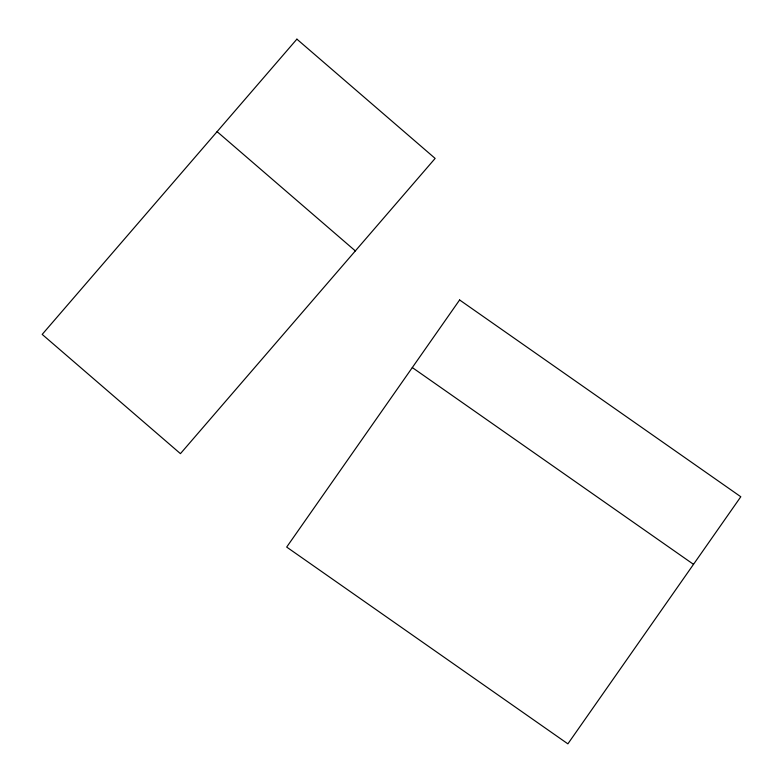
<?xml version="1.0" encoding="UTF-8"?>
<svg xmlns="http://www.w3.org/2000/svg" width="783" height="783" viewBox="0 0 783 783"><rect width="100%" height="100%" fill="white"/><g stroke="black" fill="none" stroke-linecap="round" stroke-linejoin="round"><path stroke-width="1.17" d="M412.308 367.56L693.503 564.337M217.097 131.652L355.345 250.912M459.611 299.967L286.686 547.072L567.881 743.85L740.806 496.755L459.611 299.967M296.894 39.15L42.194 334.4L180.442 453.651L435.142 158.411L296.894 39.15"/></g></svg>
